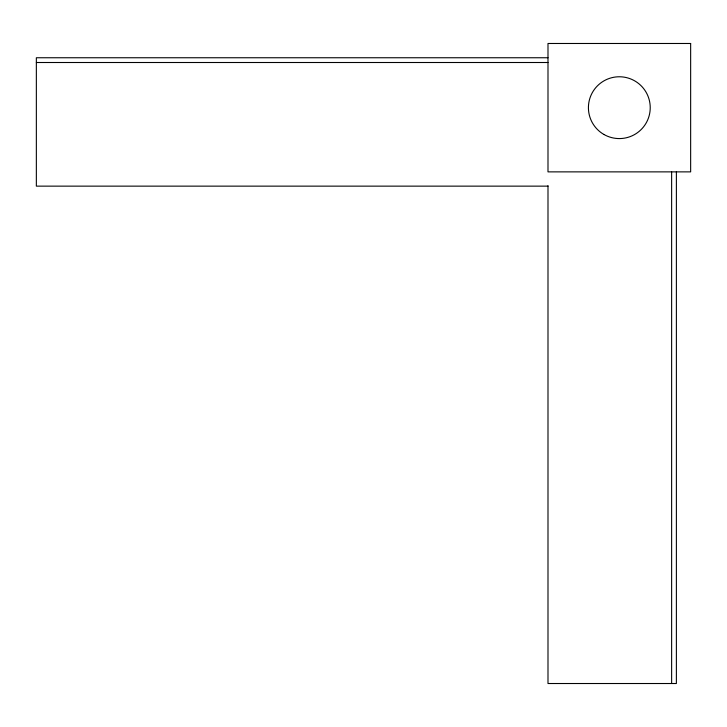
<?xml version="1.0" encoding="UTF-8"?>
<svg xmlns="http://www.w3.org/2000/svg" width="727" height="727" viewBox="0 0 727 727"><rect width="100%" height="100%" fill="white"/><g stroke="black" fill="none" stroke-linecap="round" stroke-linejoin="round"><path stroke-width="1.09" d="M547.994 57.751L36.35 57.751L36.35 186.139L547.994 186.139M36.35 62.504L547.994 62.504M676.383 171.872L676.383 683.516L547.994 683.516L547.994 185.703M671.63 171.872L671.63 683.516M690.65 43.484L547.994 43.484L547.994 171.872L690.65 171.872L690.65 43.484M603.873 134.44A30.907 30.907 0 0 0 650.229 107.678A30.907 30.907 0 0 0 603.873 80.906A30.907 30.907 0 0 0 603.873 134.44"/></g></svg>
